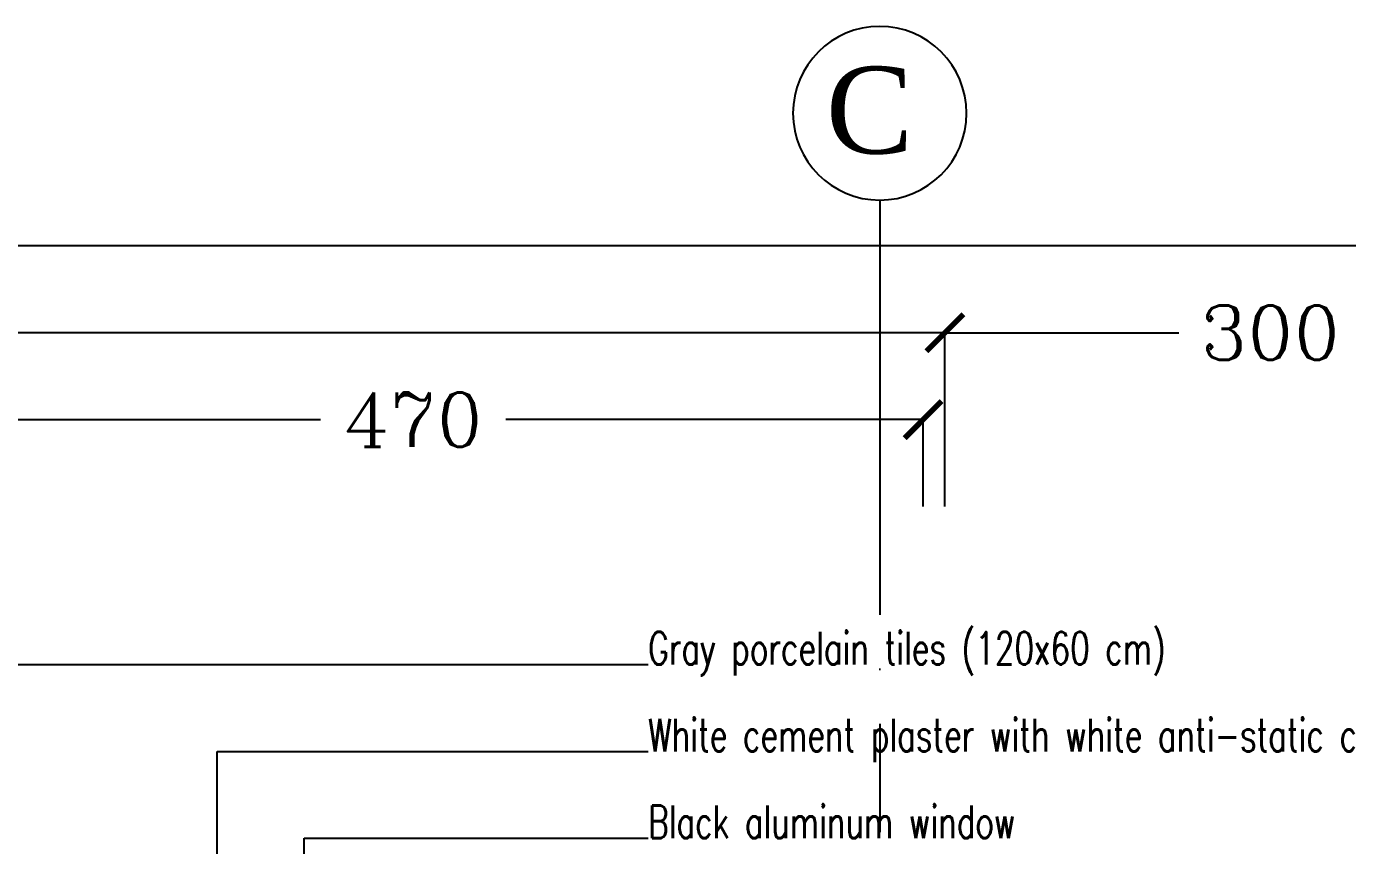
# Model space of a CAD drawing. Header units: millimetres. Extents: x 118878 to 201916, y 10986 to 20993.
# Drawn here: x 184623 to 185232, y 13977 to 14354 of the extents above; entities that cross this region are included whole.
import ezdxf
from ezdxf.enums import TextEntityAlignment as Align

# ---------------------------------------------------------------- set-up
doc = ezdxf.new("R2010")
doc.units = ezdxf.units.MM
doc.header["$LTSCALE"] = 100
doc.linetypes.add('DASHDOT', pattern=[1, 0.5, -0.25, 0, -0.25])
for name, color, linetype in [('3', 3, 'Continuous'), ('AX', 1, 'Continuous'), ('text', 201, 'Continuous')]:
    doc.layers.add(name, color=color, linetype=linetype)
doc.styles.add('1', font='romans.shx')
doc.styles.add('ROMANC', font='ROMANC.SHX')
doc.styles.add('SANSSERIFBOLDOBLIQUE', font='romantic.ttf', dxfattribs={"height": 0.5})
doc.dimstyles.new('1', dxfattribs={"dimtxt": 25, "dimasz": 17, "dimexe": 0, "dimexo": 0, "dimgap": 10, "dimtad": 0, "dimdec": 0, "dimzin": 0, "dimdsep": 46, "dimtxsty": 'ROMANC', "dimblk": 'ARCHTICK', "dimcen": 0, "dimclrd": 1, "dimclre": 1, "dimclrt": 3, "dimadec": 0, "dimazin": 0, "dimtfac": 1, "dimtdec": 0, "dimtofl": 0, "dimtmove": 2, "dimatfit": 3, "dimldrblk": 'ARCHTICK', "dimfxl": 1, "dimtolj": 1, "dimtzin": 0, "dimarcsym": 0})
doc.dimstyles.new('100', dxfattribs={"dimtxt": 20, "dimasz": 10, "dimexe": 0, "dimexo": 0, "dimgap": 5, "dimtad": 0, "dimdec": 0, "dimzin": 0, "dimdsep": 46, "dimtxsty": '1', "dimblk": 'ARCHTICK', "dimcen": 0, "dimclrd": 8, "dimclre": 8, "dimclrt": 2, "dimadec": 0, "dimazin": 0, "dimtfac": 1, "dimtdec": 0, "dimtofl": 0, "dimtmove": 2, "dimatfit": 3, "dimldrblk": 'ARCHTICK', "dimfxl": 1, "dimtolj": 1, "dimtzin": 0, "dimarcsym": 0})

# ---------------------------------------------------------------- blocks, each defined once
blk = doc.blocks.new('C1')
at = {"layer": 'AX'}
blk.add_line((0, 100), (0, 0), dxfattribs=at)
blk.add_circle((0, 128.35), 28.35, dxfattribs=at)
blk = doc.blocks.new('_ArchTick')
at = {"color": 0, "linetype": 'ByBlock', "const_width": 0.15}
blk.add_lwpolyline([(-0.5, -0.5), (0.5, 0.5)], dxfattribs=at)
blk = doc.blocks.new('*D115')
at = {"layer": 'AX', "color": 1, "linetype": 'Continuous', "lineweight": -2, "transparency": 16777216}
for p, q in [((201214.73, 17162.97), (201214.73, 17202.97)), ((201214.73, 17202.97), (201406.99, 17202.97)), ((201684.73, 17202.97), (201492.47, 17202.97)), ((201684.73, 17162.97), (201684.73, 17202.97))]:
    blk.add_line(p, q, dxfattribs=at)
at = {"layer": 'Defpoints', "color": 0, "transparency": 16777216}
for p in [(201684.73, 17202.97), (201214.73, 17162.97), (201684.73, 17162.97)]:
    blk.add_point(p, dxfattribs=at)
at = {"layer": 'AX', "color": 1, "lineweight": -2, "transparency": 16777216, "xscale": 17, "yscale": 17, "zscale": 17, "rotation": 180}
blk.add_blockref('_ArchTick', (201214.73, 17202.97), dxfattribs=at)
at = {"layer": 'AX', "color": 1, "lineweight": -2, "transparency": 16777216, "xscale": 17, "yscale": 17, "zscale": 17}
blk.add_blockref('_ArchTick', (201684.73, 17202.97), dxfattribs=at)
at = {"layer": 'AX', "color": 3, "transparency": 16777216, "insert": (201449.73, 17202.97), "char_height": 25, "attachment_point": 5, "style": 'ROMANC'}
blk.add_mtext('\\A1;470', dxfattribs=at)
blk = doc.blocks.new('*D116')
at = {"layer": 'AX', "color": 1, "linetype": 'Continuous', "lineweight": -2, "transparency": 16777216}
for p, q in [((200594.73, 17162.97), (200594.73, 17242.97)), ((200594.73, 17242.97), (201094.25, 17242.97)), ((201694.73, 17242.97), (201195.21, 17242.97)), ((201694.73, 17162.97), (201694.73, 17242.97))]:
    blk.add_line(p, q, dxfattribs=at)
at = {"layer": 'Defpoints', "color": 0, "transparency": 16777216}
for p in [(200594.73, 17242.97), (200594.73, 17162.97), (201694.73, 17162.97)]:
    blk.add_point(p, dxfattribs=at)
at = {"layer": 'AX', "color": 1, "lineweight": -2, "transparency": 16777216, "xscale": 17, "yscale": 17, "zscale": 17, "rotation": 180}
blk.add_blockref('_ArchTick', (200594.73, 17242.97), dxfattribs=at)
at = {"layer": 'AX', "color": 1, "lineweight": -2, "transparency": 16777216, "xscale": 17, "yscale": 17, "zscale": 17}
blk.add_blockref('_ArchTick', (201694.73, 17242.97), dxfattribs=at)
at = {"layer": 'AX', "color": 3, "transparency": 16777216, "insert": (201144.73, 17242.97), "char_height": 25, "attachment_point": 5, "style": 'ROMANC'}
blk.add_mtext('\\A1;1100', dxfattribs=at)
blk = doc.blocks.new('*D117')
at = {"layer": 'AX', "color": 1, "linetype": 'Continuous', "lineweight": -2, "transparency": 16777216}
for p, q in [((200594.73, 17162.97), (200594.73, 17282.97)), ((200594.73, 17282.97), (201092.62, 17282.97)), ((201994.73, 17282.97), (201197.15, 17282.97)), ((201994.73, 17162.97), (201994.73, 17282.97))]:
    blk.add_line(p, q, dxfattribs=at)
at = {"layer": 'Defpoints', "color": 0, "transparency": 16777216}
for p in [(201994.73, 17282.97), (200594.73, 17162.97), (201994.73, 17162.97)]:
    blk.add_point(p, dxfattribs=at)
at = {"layer": 'AX', "color": 1, "lineweight": -2, "transparency": 16777216, "xscale": 17, "yscale": 17, "zscale": 17, "rotation": 180}
blk.add_blockref('_ArchTick', (200594.73, 17282.97), dxfattribs=at)
at = {"layer": 'AX', "color": 1, "lineweight": -2, "transparency": 16777216, "xscale": 17, "yscale": 17, "zscale": 17}
blk.add_blockref('_ArchTick', (201994.73, 17282.97), dxfattribs=at)
at = {"layer": 'AX', "color": 3, "transparency": 16777216, "insert": (201144.88, 17282.97), "char_height": 25, "attachment_point": 5, "style": 'ROMANC'}
blk.add_mtext('\\A1;1400', dxfattribs=at)
blk = doc.blocks.new('*D118')
at = {"layer": 'AX', "color": 1, "linetype": 'Continuous', "lineweight": -2, "transparency": 16777216}
for p, q in [((201694.73, 17162.97), (201694.73, 17242.97)), ((201694.73, 17242.97), (201802.59, 17242.97)), ((201994.73, 17242.97), (201886.87, 17242.97)), ((201994.73, 17162.97), (201994.73, 17242.97))]:
    blk.add_line(p, q, dxfattribs=at)
at = {"layer": 'Defpoints', "color": 0, "transparency": 16777216}
for p in [(201994.73, 17242.97), (201694.73, 17162.97), (201994.73, 17162.97)]:
    blk.add_point(p, dxfattribs=at)
at = {"layer": 'AX', "color": 1, "lineweight": -2, "transparency": 16777216, "xscale": 17, "yscale": 17, "zscale": 17, "rotation": 180}
blk.add_blockref('_ArchTick', (201694.73, 17242.97), dxfattribs=at)
at = {"layer": 'AX', "color": 1, "lineweight": -2, "transparency": 16777216, "xscale": 17, "yscale": 17, "zscale": 17}
blk.add_blockref('_ArchTick', (201994.73, 17242.97), dxfattribs=at)
at = {"layer": 'AX', "color": 3, "transparency": 16777216, "insert": (201844.73, 17242.97), "char_height": 25, "attachment_point": 5, "style": 'ROMANC'}
blk.add_mtext('\\A1;300', dxfattribs=at)
blk = doc.blocks.new('ax-elev-02')
at = {"layer": 'AX', "color": 8, "linetype": 'DASHDOT'}
blk.add_line((1050, 0), (1050, -1250), dxfattribs=at)
at = {"layer": 'AX', "extrusion": (0, 0, -1), "xscale": 1.41093474426815, "yscale": 1.41093474426815, "zscale": -1.41093474426815}
blk.add_blockref('C1', (-1050, 0), dxfattribs=at)
at = {"layer": 'AX', "color": 3, "style": 'SANSSERIFBOLDOBLIQUE'}
blk.add_text('C', height=40, dxfattribs=at).set_placement((1045.3, 182.51), align=Align.MIDDLE)
at = {"layer": 'AX'}
dim = blk.add_linear_dim(base=(1380, 120), p1=(-20, 0), p2=(1380, 0), dimstyle='1', override={"dimfxl": 0}, dxfattribs=at)
dim.commit()
dim.dimension.update_dxf_attribs({"geometry": '*D117', "text_midpoint": (530.16, 120), "dimtype": 128, "insert": (-200614.73, -17162.97)})
for base, p1, p2, picture, middle in [((-20, 80), (1080, 0), (-20, 0), '*D116', (530, 80)), ((1380, 80), (1080, 0), (1380, 0), '*D118', (1230, 80)), ((1070, 40), (600, 0), (1070, 0), '*D115', (835, 40))]:
    dim = blk.add_linear_dim(base=base, p1=p1, p2=p2, dimstyle='1', override={"dimfxl": 0}, dxfattribs=at)
    dim.commit()
    dim.dimension.update_dxf_attribs({"geometry": picture, "text_midpoint": middle, "insert": (-200614.73, -17162.97)})

msp = doc.modelspace()

# ---------------------------------------------------------------- block references
at = {"layer": '3'}
msp.add_blockref('ax-elev-02', (183965.98, 14132.97), dxfattribs=at)

# ---------------------------------------------------------------- texts
at = {"layer": 'text', "style": '1', "width": 0.7}
for s, p in [('Gray porcelain tiles (120x60 cm)', (184909.3, 14060.16)), ('White cement plaster with white anti-static coating', (184909.3, 14020.16)), ('Black aluminum window', (184909.3, 13980.16))]:
    msp.add_text(s, height=15, dxfattribs=at).set_placement(p)

# ---------------------------------------------------------------- leaders
at = {"layer": '3'}
for points in [[(184440.24, 13285.2), (184440.24, 14060.16), (184909.3, 14060.16)], [(184710.66, 13674.21), (184710.66, 14020.16), (184909.3, 14020.16)], [(184750.66, 13550.66), (184750.66, 13980.16), (184909.3, 13980.16)]]:
    msp.add_leader(points, dimstyle='100', override={"dimasz": 20}, dxfattribs=at)

doc.saveas('drawing.dxf')
